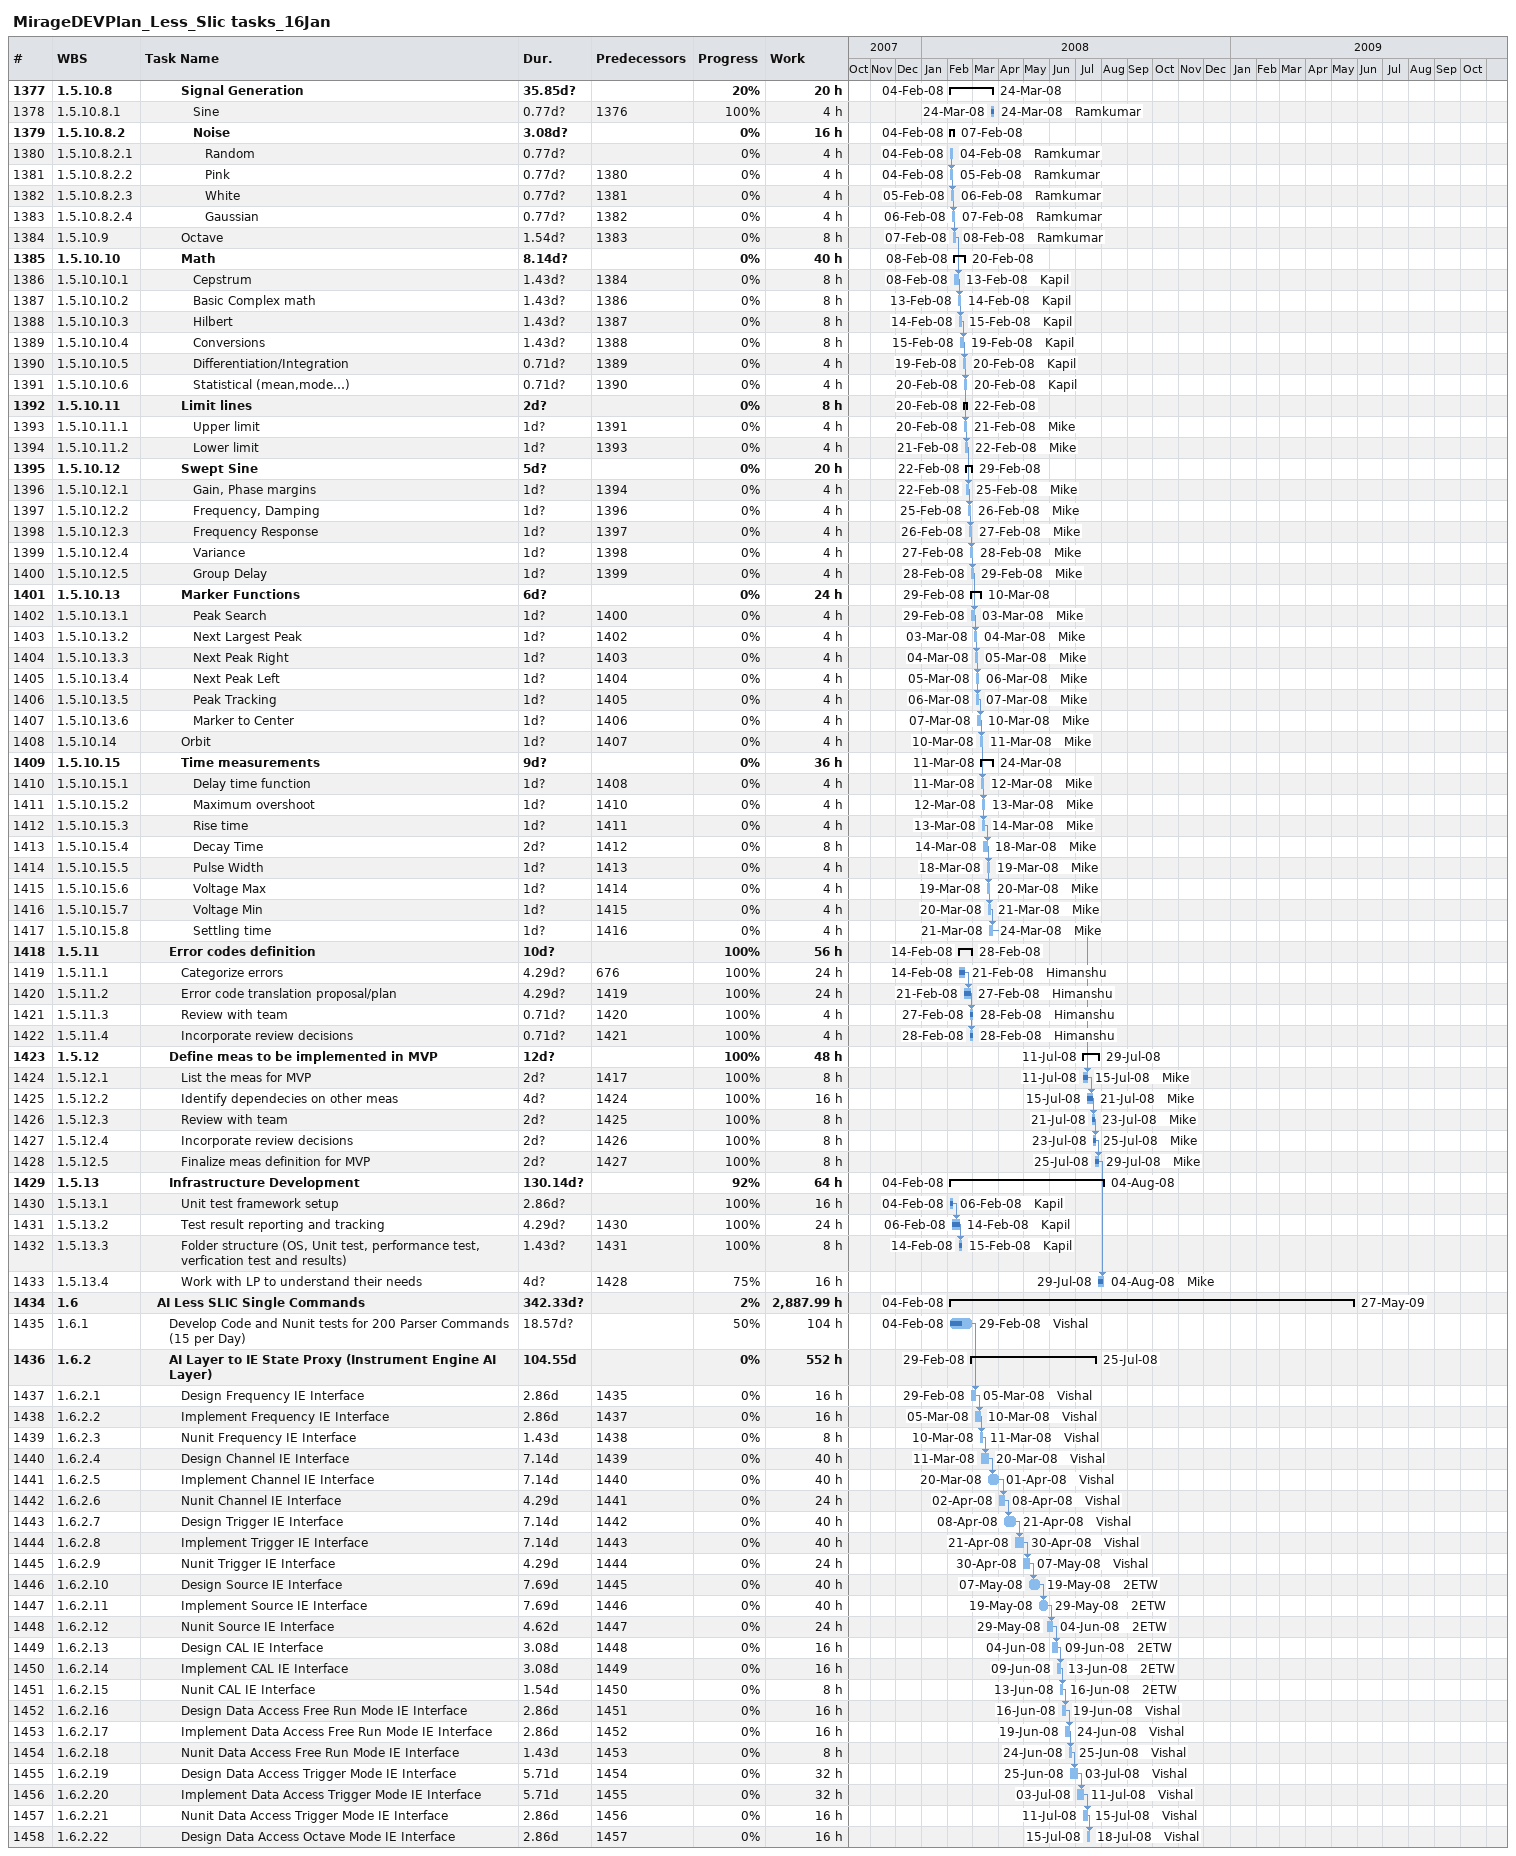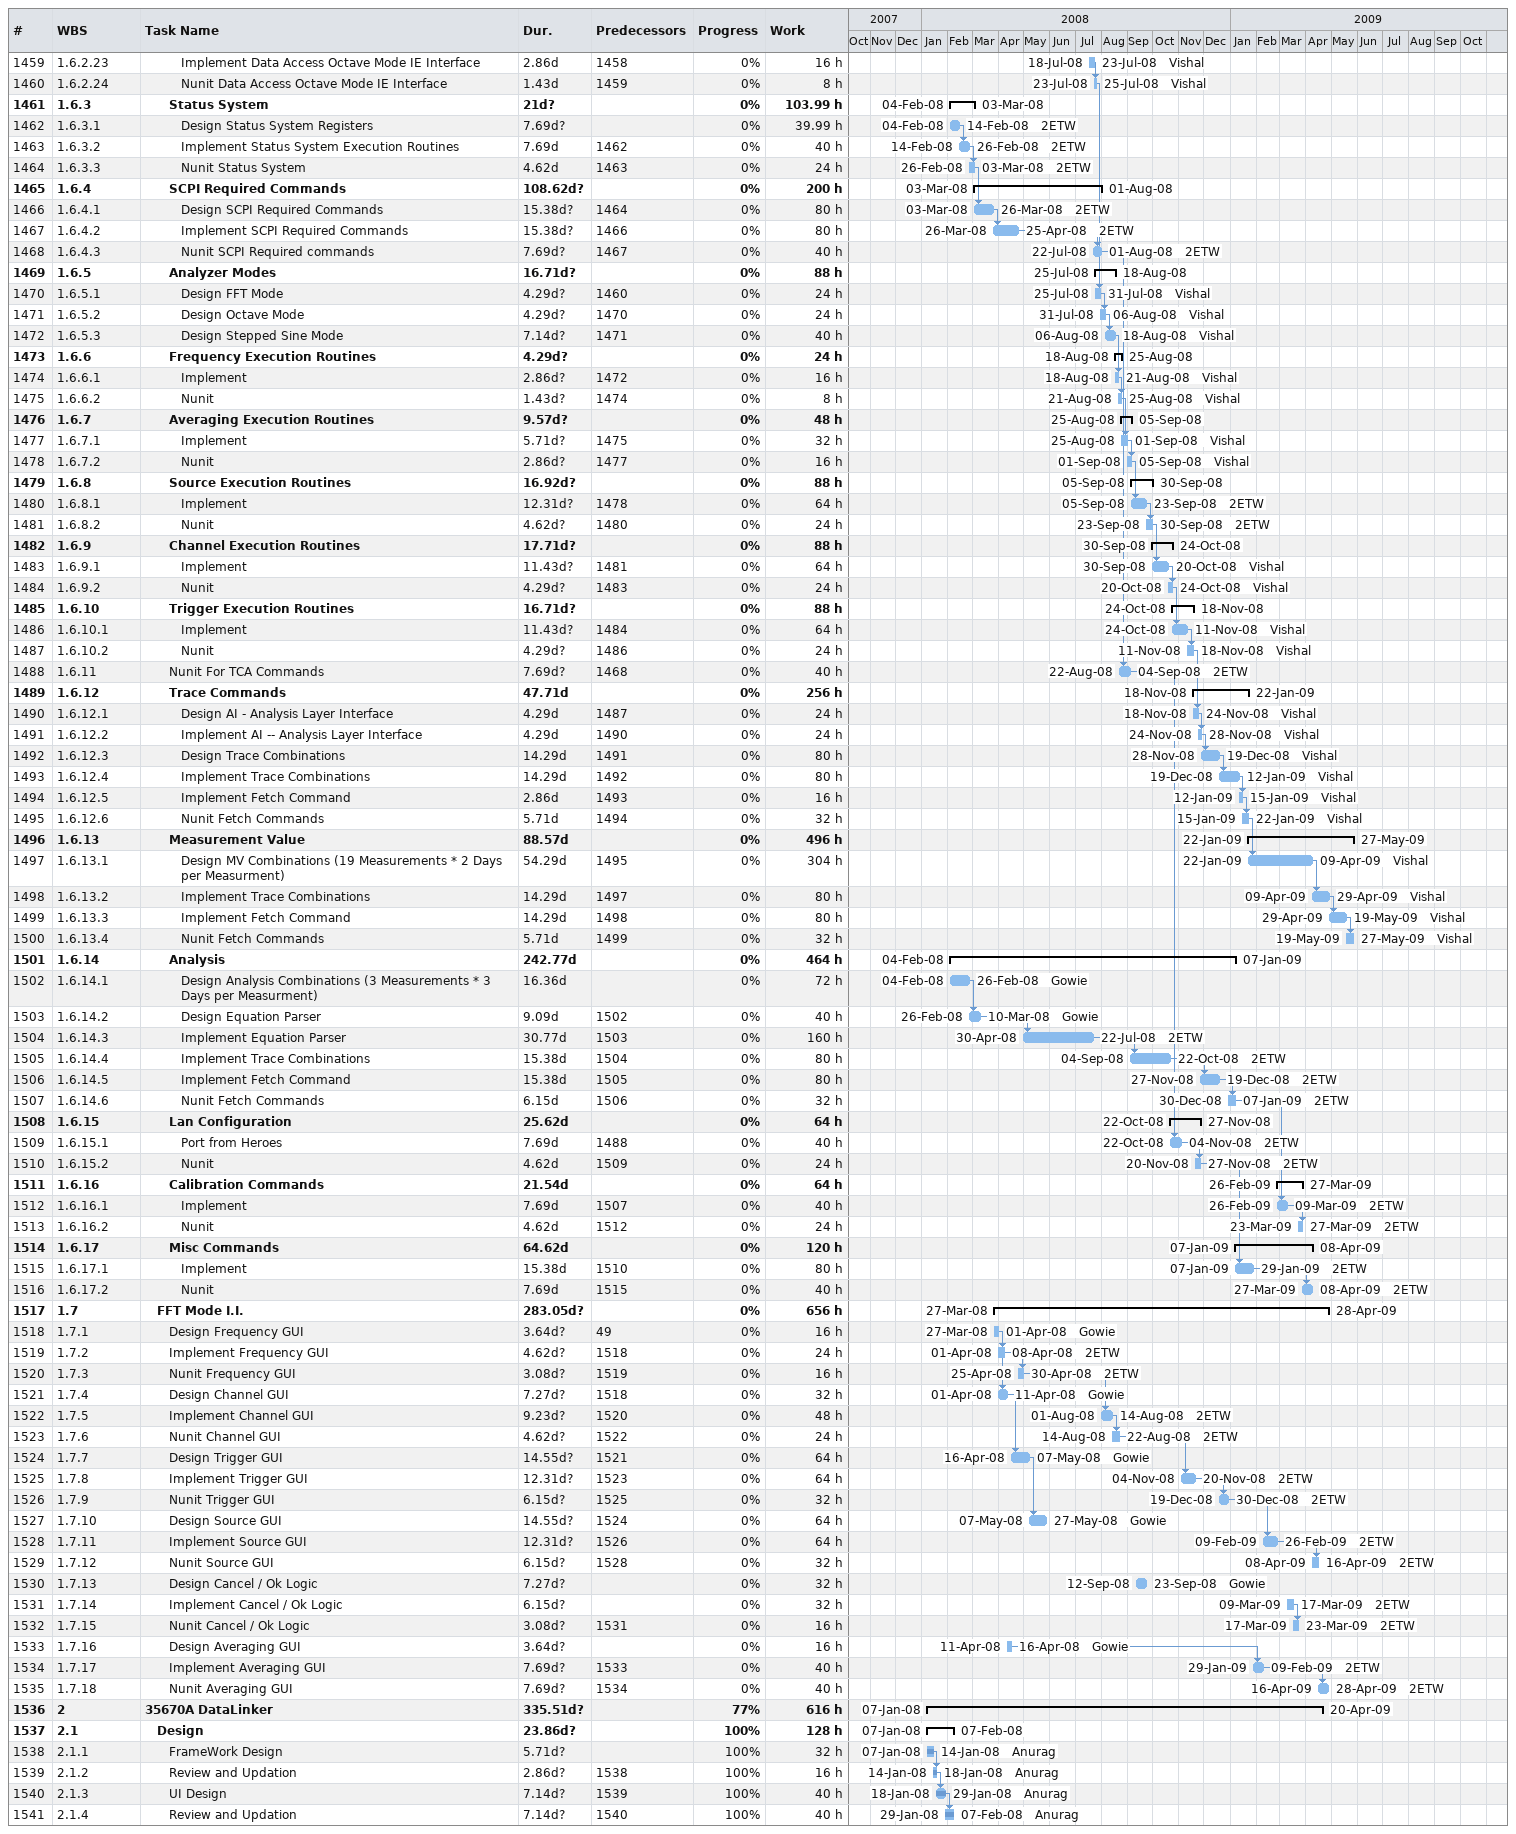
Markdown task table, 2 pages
MirageDEVPlan_Less_Slic tasks_16Jan

| ID | WBS | Task | Duration | Start | Finish | Predecessors | Resources | % complete | Work (h) |
|---|---|---|---|---|---|---|---|---|---|
| 1377 | 1.5.10.8 | **Signal Generation** | 35.85d? | 2008-02-04 | 2008-03-24 |  |  | 20 | 20 |
| 1378 | 1.5.10.8.1 | Sine | 0.77d? | 2008-03-24 | 2008-03-24 | 1376 | Ramkumar | 100 | 4 |
| 1379 | 1.5.10.8.2 | **Noise** | 3.08d? | 2008-02-04 | 2008-02-07 |  |  | 0 | 16 |
| 1380 | 1.5.10.8.2.1 | Random | 0.77d? | 2008-02-04 | 2008-02-04 |  | Ramkumar | 0 | 4 |
| 1381 | 1.5.10.8.2.2 | Pink | 0.77d? | 2008-02-04 | 2008-02-05 | 1380 | Ramkumar | 0 | 4 |
| 1382 | 1.5.10.8.2.3 | White | 0.77d? | 2008-02-05 | 2008-02-06 | 1381 | Ramkumar | 0 | 4 |
| 1383 | 1.5.10.8.2.4 | Gaussian | 0.77d? | 2008-02-06 | 2008-02-07 | 1382 | Ramkumar | 0 | 4 |
| 1384 | 1.5.10.9 | Octave | 1.54d? | 2008-02-07 | 2008-02-08 | 1383 | Ramkumar | 0 | 8 |
| 1385 | 1.5.10.10 | **Math** | 8.14d? | 2008-02-08 | 2008-02-20 |  |  | 0 | 40 |
| 1386 | 1.5.10.10.1 | Cepstrum | 1.43d? | 2008-02-08 | 2008-02-13 | 1384 | Kapil | 0 | 8 |
| 1387 | 1.5.10.10.2 | Basic Complex math | 1.43d? | 2008-02-13 | 2008-02-14 | 1386 | Kapil | 0 | 8 |
| 1388 | 1.5.10.10.3 | Hilbert | 1.43d? | 2008-02-14 | 2008-02-15 | 1387 | Kapil | 0 | 8 |
| 1389 | 1.5.10.10.4 | Conversions | 1.43d? | 2008-02-15 | 2008-02-19 | 1388 | Kapil | 0 | 8 |
| 1390 | 1.5.10.10.5 | Differentiation/Integration | 0.71d? | 2008-02-19 | 2008-02-20 | 1389 | Kapil | 0 | 4 |
| 1391 | 1.5.10.10.6 | Statistical (mean,mode…) | 0.71d? | 2008-02-20 | 2008-02-20 | 1390 | Kapil | 0 | 4 |
| 1392 | 1.5.10.11 | **Limit lines** | 2d? | 2008-02-20 | 2008-02-22 |  |  | 0 | 8 |
| 1393 | 1.5.10.11.1 | Upper limit | 1d? | 2008-02-20 | 2008-02-21 | 1391 | Mike | 0 | 4 |
| 1394 | 1.5.10.11.2 | Lower limit | 1d? | 2008-02-21 | 2008-02-22 | 1393 | Mike | 0 | 4 |
| 1395 | 1.5.10.12 | **Swept Sine** | 5d? | 2008-02-22 | 2008-02-29 |  |  | 0 | 20 |
| 1396 | 1.5.10.12.1 | Gain, Phase margins | 1d? | 2008-02-22 | 2008-02-25 | 1394 | Mike | 0 | 4 |
| 1397 | 1.5.10.12.2 | Frequency, Damping | 1d? | 2008-02-25 | 2008-02-26 | 1396 | Mike | 0 | 4 |
| 1398 | 1.5.10.12.3 | Frequency Response | 1d? | 2008-02-26 | 2008-02-27 | 1397 | Mike | 0 | 4 |
| 1399 | 1.5.10.12.4 | Variance | 1d? | 2008-02-27 | 2008-02-28 | 1398 | Mike | 0 | 4 |
| 1400 | 1.5.10.12.5 | Group Delay | 1d? | 2008-02-28 | 2008-02-29 | 1399 | Mike | 0 | 4 |
| 1401 | 1.5.10.13 | **Marker Functions** | 6d? | 2008-02-29 | 2008-03-10 |  |  | 0 | 24 |
| 1402 | 1.5.10.13.1 | Peak Search | 1d? | 2008-02-29 | 2008-03-03 | 1400 | Mike | 0 | 4 |
| 1403 | 1.5.10.13.2 | Next Largest Peak | 1d? | 2008-03-03 | 2008-03-04 | 1402 | Mike | 0 | 4 |
| 1404 | 1.5.10.13.3 | Next Peak Right | 1d? | 2008-03-04 | 2008-03-05 | 1403 | Mike | 0 | 4 |
| 1405 | 1.5.10.13.4 | Next Peak Left | 1d? | 2008-03-05 | 2008-03-06 | 1404 | Mike | 0 | 4 |
| 1406 | 1.5.10.13.5 | Peak Tracking | 1d? | 2008-03-06 | 2008-03-07 | 1405 | Mike | 0 | 4 |
| 1407 | 1.5.10.13.6 | Marker to Center | 1d? | 2008-03-07 | 2008-03-10 | 1406 | Mike | 0 | 4 |
| 1408 | 1.5.10.14 | Orbit | 1d? | 2008-03-10 | 2008-03-11 | 1407 | Mike | 0 | 4 |
| 1409 | 1.5.10.15 | **Time measurements** | 9d? | 2008-03-11 | 2008-03-24 |  |  | 0 | 36 |
| 1410 | 1.5.10.15.1 | Delay time function | 1d? | 2008-03-11 | 2008-03-12 | 1408 | Mike | 0 | 4 |
| 1411 | 1.5.10.15.2 | Maximum overshoot | 1d? | 2008-03-12 | 2008-03-13 | 1410 | Mike | 0 | 4 |
| 1412 | 1.5.10.15.3 | Rise time | 1d? | 2008-03-13 | 2008-03-14 | 1411 | Mike | 0 | 4 |
| 1413 | 1.5.10.15.4 | Decay Time | 2d? | 2008-03-14 | 2008-03-18 | 1412 | Mike | 0 | 8 |
| 1414 | 1.5.10.15.5 | Pulse Width | 1d? | 2008-03-18 | 2008-03-19 | 1413 | Mike | 0 | 4 |
| 1415 | 1.5.10.15.6 | Voltage Max | 1d? | 2008-03-19 | 2008-03-20 | 1414 | Mike | 0 | 4 |
| 1416 | 1.5.10.15.7 | Voltage Min | 1d? | 2008-03-20 | 2008-03-21 | 1415 | Mike | 0 | 4 |
| 1417 | 1.5.10.15.8 | Settling time | 1d? | 2008-03-21 | 2008-03-24 | 1416 | Mike | 0 | 4 |
| 1418 | 1.5.11 | **Error codes definition** | 10d? | 2008-02-14 | 2008-02-28 |  |  | 100 | 56 |
| 1419 | 1.5.11.1 | Categorize errors | 4.29d? | 2008-02-14 | 2008-02-21 | 676 | Himanshu | 100 | 24 |
| 1420 | 1.5.11.2 | Error code translation proposal/plan | 4.29d? | 2008-02-21 | 2008-02-27 | 1419 | Himanshu | 100 | 24 |
| 1421 | 1.5.11.3 | Review with team | 0.71d? | 2008-02-27 | 2008-02-28 | 1420 | Himanshu | 100 | 4 |
| 1422 | 1.5.11.4 | Incorporate review decisions | 0.71d? | 2008-02-28 | 2008-02-28 | 1421 | Himanshu | 100 | 4 |
| 1423 | 1.5.12 | **Define meas to be implemented in MVP** | 12d? | 2008-07-11 | 2008-07-29 |  |  | 100 | 48 |
| 1424 | 1.5.12.1 | List the meas for MVP | 2d? | 2008-07-11 | 2008-07-15 | 1417 | Mike | 100 | 8 |
| 1425 | 1.5.12.2 | Identify dependecies on other meas | 4d? | 2008-07-15 | 2008-07-21 | 1424 | Mike | 100 | 16 |
| 1426 | 1.5.12.3 | Review with team | 2d? | 2008-07-21 | 2008-07-23 | 1425 | Mike | 100 | 8 |
| 1427 | 1.5.12.4 | Incorporate review decisions | 2d? | 2008-07-23 | 2008-07-25 | 1426 | Mike | 100 | 8 |
| 1428 | 1.5.12.5 | Finalize meas definition for MVP | 2d? | 2008-07-25 | 2008-07-29 | 1427 | Mike | 100 | 8 |
| 1429 | 1.5.13 | **Infrastructure Development** | 130.14d? | 2008-02-04 | 2008-08-04 |  |  | 92 | 64 |
| 1430 | 1.5.13.1 | Unit test framework setup | 2.86d? | 2008-02-04 | 2008-02-06 |  | Kapil | 100 | 16 |
| 1431 | 1.5.13.2 | Test result reporting and tracking | 4.29d? | 2008-02-06 | 2008-02-14 | 1430 | Kapil | 100 | 24 |
| 1432 | 1.5.13.3 | Folder structure (OS, Unit test, performance test, verfication test and results) | 1.43d? | 2008-02-14 | 2008-02-15 | 1431 | Kapil | 100 | 8 |
| 1433 | 1.5.13.4 | Work with LP to understand their needs | 4d? | 2008-07-29 | 2008-08-04 | 1428 | Mike | 75 | 16 |
| 1434 | 1.6 | **AI Less SLIC Single Commands** | 342.33d? | 2008-02-04 | 2009-05-27 |  |  | 2 | 2887.99 |
| 1435 | 1.6.1 | Develop Code and Nunit tests for 200 Parser Commands (15 per Day) | 18.57d? | 2008-02-04 | 2008-02-29 |  | Vishal | 50 | 104 |
| 1436 | 1.6.2 | **AI Layer to IE State Proxy (Instrument Engine AI Layer)** | 104.55d | 2008-02-29 | 2008-07-25 |  |  | 0 | 552 |
| 1437 | 1.6.2.1 | Design Frequency IE Interface | 2.86d | 2008-02-29 | 2008-03-05 | 1435 | Vishal | 0 | 16 |
| 1438 | 1.6.2.2 | Implement Frequency IE Interface | 2.86d | 2008-03-05 | 2008-03-10 | 1437 | Vishal | 0 | 16 |
| 1439 | 1.6.2.3 | Nunit Frequency IE Interface | 1.43d | 2008-03-10 | 2008-03-11 | 1438 | Vishal | 0 | 8 |
| 1440 | 1.6.2.4 | Design Channel IE Interface | 7.14d | 2008-03-11 | 2008-03-20 | 1439 | Vishal | 0 | 40 |
| 1441 | 1.6.2.5 | Implement Channel IE Interface | 7.14d | 2008-03-20 | 2008-04-01 | 1440 | Vishal | 0 | 40 |
| 1442 | 1.6.2.6 | Nunit Channel IE Interface | 4.29d | 2008-04-02 | 2008-04-08 | 1441 | Vishal | 0 | 24 |
| 1443 | 1.6.2.7 | Design Trigger IE Interface | 7.14d | 2008-04-08 | 2008-04-21 | 1442 | Vishal | 0 | 40 |
| 1444 | 1.6.2.8 | Implement Trigger IE Interface | 7.14d | 2008-04-21 | 2008-04-30 | 1443 | Vishal | 0 | 40 |
| 1445 | 1.6.2.9 | Nunit Trigger IE Interface | 4.29d | 2008-04-30 | 2008-05-07 | 1444 | Vishal | 0 | 24 |
| 1446 | 1.6.2.10 | Design Source IE Interface | 7.69d | 2008-05-07 | 2008-05-19 | 1445 | 2ETW | 0 | 40 |
| 1447 | 1.6.2.11 | Implement Source IE Interface | 7.69d | 2008-05-19 | 2008-05-29 | 1446 | 2ETW | 0 | 40 |
| 1448 | 1.6.2.12 | Nunit Source IE Interface | 4.62d | 2008-05-29 | 2008-06-04 | 1447 | 2ETW | 0 | 24 |
| 1449 | 1.6.2.13 | Design CAL IE Interface | 3.08d | 2008-06-04 | 2008-06-09 | 1448 | 2ETW | 0 | 16 |
| 1450 | 1.6.2.14 | Implement CAL IE Interface | 3.08d | 2008-06-09 | 2008-06-13 | 1449 | 2ETW | 0 | 16 |
| 1451 | 1.6.2.15 | Nunit CAL IE Interface | 1.54d | 2008-06-13 | 2008-06-16 | 1450 | 2ETW | 0 | 8 |
| 1452 | 1.6.2.16 | Design Data Access Free Run Mode IE Interface | 2.86d | 2008-06-16 | 2008-06-19 | 1451 | Vishal | 0 | 16 |
| 1453 | 1.6.2.17 | Implement Data Access Free Run Mode IE Interface | 2.86d | 2008-06-19 | 2008-06-24 | 1452 | Vishal | 0 | 16 |
| 1454 | 1.6.2.18 | Nunit Data Access Free Run Mode IE Interface | 1.43d | 2008-06-24 | 2008-06-25 | 1453 | Vishal | 0 | 8 |
| 1455 | 1.6.2.19 | Design Data Access Trigger Mode IE Interface | 5.71d | 2008-06-25 | 2008-07-03 | 1454 | Vishal | 0 | 32 |
| 1456 | 1.6.2.20 | Implement Data Access Trigger Mode IE Interface | 5.71d | 2008-07-03 | 2008-07-11 | 1455 | Vishal | 0 | 32 |
| 1457 | 1.6.2.21 | Nunit Data Access Trigger Mode IE Interface | 2.86d | 2008-07-11 | 2008-07-15 | 1456 | Vishal | 0 | 16 |
| 1458 | 1.6.2.22 | Design Data Access Octave Mode IE Interface | 2.86d | 2008-07-15 | 2008-07-18 | 1457 | Vishal | 0 | 16 |
| 1459 | 1.6.2.23 | Implement Data Access Octave Mode IE Interface | 2.86d | 2008-07-18 | 2008-07-23 | 1458 | Vishal | 0 | 16 |
| 1460 | 1.6.2.24 | Nunit Data Access Octave Mode IE Interface | 1.43d | 2008-07-23 | 2008-07-25 | 1459 | Vishal | 0 | 8 |
| 1461 | 1.6.3 | **Status System** | 21d? | 2008-02-04 | 2008-03-03 |  |  | 0 | 103.99 |
| 1462 | 1.6.3.1 | Design Status System Registers | 7.69d? | 2008-02-04 | 2008-02-14 |  | 2ETW | 0 | 39.99 |
| 1463 | 1.6.3.2 | Implement Status System Execution Routines | 7.69d | 2008-02-14 | 2008-02-26 | 1462 | 2ETW | 0 | 40 |
| 1464 | 1.6.3.3 | Nunit Status System | 4.62d | 2008-02-26 | 2008-03-03 | 1463 | 2ETW | 0 | 24 |
| 1465 | 1.6.4 | **SCPI Required Commands** | 108.62d? | 2008-03-03 | 2008-08-01 |  |  | 0 | 200 |
| 1466 | 1.6.4.1 | Design SCPI Required Commands | 15.38d? | 2008-03-03 | 2008-03-26 | 1464 | 2ETW | 0 | 80 |
| 1467 | 1.6.4.2 | Implement SCPI Required Commands | 15.38d? | 2008-03-26 | 2008-04-25 | 1466 | 2ETW | 0 | 80 |
| 1468 | 1.6.4.3 | Nunit SCPI Required commands | 7.69d? | 2008-07-22 | 2008-08-01 | 1467 | 2ETW | 0 | 40 |
| 1469 | 1.6.5 | **Analyzer Modes** | 16.71d? | 2008-07-25 | 2008-08-18 |  |  | 0 | 88 |
| 1470 | 1.6.5.1 | Design FFT Mode | 4.29d? | 2008-07-25 | 2008-07-31 | 1460 | Vishal | 0 | 24 |
| 1471 | 1.6.5.2 | Design Octave Mode | 4.29d? | 2008-07-31 | 2008-08-06 | 1470 | Vishal | 0 | 24 |
| 1472 | 1.6.5.3 | Design Stepped Sine Mode | 7.14d? | 2008-08-06 | 2008-08-18 | 1471 | Vishal | 0 | 40 |
| 1473 | 1.6.6 | **Frequency Execution Routines** | 4.29d? | 2008-08-18 | 2008-08-25 |  |  | 0 | 24 |
| 1474 | 1.6.6.1 | Implement | 2.86d? | 2008-08-18 | 2008-08-21 | 1472 | Vishal | 0 | 16 |
| 1475 | 1.6.6.2 | Nunit | 1.43d? | 2008-08-21 | 2008-08-25 | 1474 | Vishal | 0 | 8 |
| 1476 | 1.6.7 | **Averaging Execution Routines** | 9.57d? | 2008-08-25 | 2008-09-05 |  |  | 0 | 48 |
| 1477 | 1.6.7.1 | Implement | 5.71d? | 2008-08-25 | 2008-09-01 | 1475 | Vishal | 0 | 32 |
| 1478 | 1.6.7.2 | Nunit | 2.86d? | 2008-09-01 | 2008-09-05 | 1477 | Vishal | 0 | 16 |
| 1479 | 1.6.8 | **Source Execution Routines** | 16.92d? | 2008-09-05 | 2008-09-30 |  |  | 0 | 88 |
| 1480 | 1.6.8.1 | Implement | 12.31d? | 2008-09-05 | 2008-09-23 | 1478 | 2ETW | 0 | 64 |
| 1481 | 1.6.8.2 | Nunit | 4.62d? | 2008-09-23 | 2008-09-30 | 1480 | 2ETW | 0 | 24 |
| 1482 | 1.6.9 | **Channel Execution Routines** | 17.71d? | 2008-09-30 | 2008-10-24 |  |  | 0 | 88 |
| 1483 | 1.6.9.1 | Implement | 11.43d? | 2008-09-30 | 2008-10-20 | 1481 | Vishal | 0 | 64 |
| 1484 | 1.6.9.2 | Nunit | 4.29d? | 2008-10-20 | 2008-10-24 | 1483 | Vishal | 0 | 24 |
| 1485 | 1.6.10 | **Trigger Execution Routines** | 16.71d? | 2008-10-24 | 2008-11-18 |  |  | 0 | 88 |
| 1486 | 1.6.10.1 | Implement | 11.43d? | 2008-10-24 | 2008-11-11 | 1484 | Vishal | 0 | 64 |
| 1487 | 1.6.10.2 | Nunit | 4.29d? | 2008-11-11 | 2008-11-18 | 1486 | Vishal | 0 | 24 |
| 1488 | 1.6.11 | Nunit For TCA Commands | 7.69d? | 2008-08-22 | 2008-09-04 | 1468 | 2ETW | 0 | 40 |
| 1489 | 1.6.12 | **Trace Commands** | 47.71d | 2008-11-18 | 2009-01-22 |  |  | 0 | 256 |
| 1490 | 1.6.12.1 | Design AI - Analysis Layer Interface | 4.29d | 2008-11-18 | 2008-11-24 | 1487 | Vishal | 0 | 24 |
| 1491 | 1.6.12.2 | Implement AI -- Analysis Layer Interface | 4.29d | 2008-11-24 | 2008-11-28 | 1490 | Vishal | 0 | 24 |
| 1492 | 1.6.12.3 | Design Trace Combinations | 14.29d | 2008-11-28 | 2008-12-19 | 1491 | Vishal | 0 | 80 |
| 1493 | 1.6.12.4 | Implement Trace Combinations | 14.29d | 2008-12-19 | 2009-01-12 | 1492 | Vishal | 0 | 80 |
| 1494 | 1.6.12.5 | Implement Fetch Command | 2.86d | 2009-01-12 | 2009-01-15 | 1493 | Vishal | 0 | 16 |
| 1495 | 1.6.12.6 | Nunit Fetch Commands | 5.71d | 2009-01-15 | 2009-01-22 | 1494 | Vishal | 0 | 32 |
| 1496 | 1.6.13 | **Measurement Value** | 88.57d | 2009-01-22 | 2009-05-27 |  |  | 0 | 496 |
| 1497 | 1.6.13.1 | Design MV Combinations (19 Measurements * 2 Days per Measurment) | 54.29d | 2009-01-22 | 2009-04-09 | 1495 | Vishal | 0 | 304 |
| 1498 | 1.6.13.2 | Implement Trace Combinations | 14.29d | 2009-04-09 | 2009-04-29 | 1497 | Vishal | 0 | 80 |
| 1499 | 1.6.13.3 | Implement Fetch Command | 14.29d | 2009-04-29 | 2009-05-19 | 1498 | Vishal | 0 | 80 |
| 1500 | 1.6.13.4 | Nunit Fetch Commands | 5.71d | 2009-05-19 | 2009-05-27 | 1499 | Vishal | 0 | 32 |
| 1501 | 1.6.14 | **Analysis** | 242.77d | 2008-02-04 | 2009-01-07 |  |  | 0 | 464 |
| 1502 | 1.6.14.1 | Design Analysis Combinations (3 Measurements * 3 Days per Measurment) | 16.36d | 2008-02-04 | 2008-02-26 |  | Gowie | 0 | 72 |
| 1503 | 1.6.14.2 | Design Equation Parser | 9.09d | 2008-02-26 | 2008-03-10 | 1502 | Gowie | 0 | 40 |
| 1504 | 1.6.14.3 | Implement Equation Parser | 30.77d | 2008-04-30 | 2008-07-22 | 1503 | 2ETW | 0 | 160 |
| 1505 | 1.6.14.4 | Implement Trace Combinations | 15.38d | 2008-09-04 | 2008-10-22 | 1504 | 2ETW | 0 | 80 |
| 1506 | 1.6.14.5 | Implement Fetch Command | 15.38d | 2008-11-27 | 2008-12-19 | 1505 | 2ETW | 0 | 80 |
| 1507 | 1.6.14.6 | Nunit Fetch Commands | 6.15d | 2008-12-30 | 2009-01-07 | 1506 | 2ETW | 0 | 32 |
| 1508 | 1.6.15 | **Lan Configuration** | 25.62d | 2008-10-22 | 2008-11-27 |  |  | 0 | 64 |
| 1509 | 1.6.15.1 | Port from Heroes | 7.69d | 2008-10-22 | 2008-11-04 | 1488 | 2ETW | 0 | 40 |
| 1510 | 1.6.15.2 | Nunit | 4.62d | 2008-11-20 | 2008-11-27 | 1509 | 2ETW | 0 | 24 |
| 1511 | 1.6.16 | **Calibration Commands** | 21.54d | 2009-02-26 | 2009-03-27 |  |  | 0 | 64 |
| 1512 | 1.6.16.1 | Implement | 7.69d | 2009-02-26 | 2009-03-09 | 1507 | 2ETW | 0 | 40 |
| 1513 | 1.6.16.2 | Nunit | 4.62d | 2009-03-23 | 2009-03-27 | 1512 | 2ETW | 0 | 24 |
| 1514 | 1.6.17 | **Misc Commands** | 64.62d | 2009-01-07 | 2009-04-08 |  |  | 0 | 120 |
| 1515 | 1.6.17.1 | Implement | 15.38d | 2009-01-07 | 2009-01-29 | 1510 | 2ETW | 0 | 80 |
| 1516 | 1.6.17.2 | Nunit | 7.69d | 2009-03-27 | 2009-04-08 | 1515 | 2ETW | 0 | 40 |
| 1517 | 1.7 | **FFT Mode I.I.** | 283.05d? | 2008-03-27 | 2009-04-28 |  |  | 0 | 656 |
| 1518 | 1.7.1 | Design Frequency GUI | 3.64d? | 2008-03-27 | 2008-04-01 | 49 | Gowie | 0 | 16 |
| 1519 | 1.7.2 | Implement Frequency GUI | 4.62d? | 2008-04-01 | 2008-04-08 | 1518 | 2ETW | 0 | 24 |
| 1520 | 1.7.3 | Nunit Frequency GUI | 3.08d? | 2008-04-25 | 2008-04-30 | 1519 | 2ETW | 0 | 16 |
| 1521 | 1.7.4 | Design Channel GUI | 7.27d? | 2008-04-01 | 2008-04-11 | 1518 | Gowie | 0 | 32 |
| 1522 | 1.7.5 | Implement Channel GUI | 9.23d? | 2008-08-01 | 2008-08-14 | 1520 | 2ETW | 0 | 48 |
| 1523 | 1.7.6 | Nunit Channel GUI | 4.62d? | 2008-08-14 | 2008-08-22 | 1522 | 2ETW | 0 | 24 |
| 1524 | 1.7.7 | Design Trigger GUI | 14.55d? | 2008-04-16 | 2008-05-07 | 1521 | Gowie | 0 | 64 |
| 1525 | 1.7.8 | Implement Trigger GUI | 12.31d? | 2008-11-04 | 2008-11-20 | 1523 | 2ETW | 0 | 64 |
| 1526 | 1.7.9 | Nunit Trigger GUI | 6.15d? | 2008-12-19 | 2008-12-30 | 1525 | 2ETW | 0 | 32 |
| 1527 | 1.7.10 | Design Source GUI | 14.55d? | 2008-05-07 | 2008-05-27 | 1524 | Gowie | 0 | 64 |
| 1528 | 1.7.11 | Implement Source GUI | 12.31d? | 2009-02-09 | 2009-02-26 | 1526 | 2ETW | 0 | 64 |
| 1529 | 1.7.12 | Nunit Source GUI | 6.15d? | 2009-04-08 | 2009-04-16 | 1528 | 2ETW | 0 | 32 |
| 1530 | 1.7.13 | Design Cancel / Ok Logic | 7.27d? | 2008-09-12 | 2008-09-23 |  | Gowie | 0 | 32 |
| 1531 | 1.7.14 | Implement Cancel / Ok Logic | 6.15d? | 2009-03-09 | 2009-03-17 |  | 2ETW | 0 | 32 |
| 1532 | 1.7.15 | Nunit Cancel / Ok Logic | 3.08d? | 2009-03-17 | 2009-03-23 | 1531 | 2ETW | 0 | 16 |
| 1533 | 1.7.16 | Design Averaging GUI | 3.64d? | 2008-04-11 | 2008-04-16 |  | Gowie | 0 | 16 |
| 1534 | 1.7.17 | Implement Averaging GUI | 7.69d? | 2009-01-29 | 2009-02-09 | 1533 | 2ETW | 0 | 40 |
| 1535 | 1.7.18 | Nunit Averaging GUI | 7.69d? | 2009-04-16 | 2009-04-28 | 1534 | 2ETW | 0 | 40 |
| 1536 | 2 | **35670A DataLinker** | 335.51d? | 2008-01-07 | 2009-04-20 |  |  | 77 | 616 |
| 1537 | 2.1 | **Design** | 23.86d? | 2008-01-07 | 2008-02-07 |  |  | 100 | 128 |
| 1538 | 2.1.1 | FrameWork Design | 5.71d? | 2008-01-07 | 2008-01-14 |  | Anurag | 100 | 32 |
| 1539 | 2.1.2 | Review and Updation | 2.86d? | 2008-01-14 | 2008-01-18 | 1538 | Anurag | 100 | 16 |
| 1540 | 2.1.3 | UI Design | 7.14d? | 2008-01-18 | 2008-01-29 | 1539 | Anurag | 100 | 40 |
| 1541 | 2.1.4 | Review and Updation | 7.14d? | 2008-01-29 | 2008-02-07 | 1540 | Anurag | 100 | 40 |
